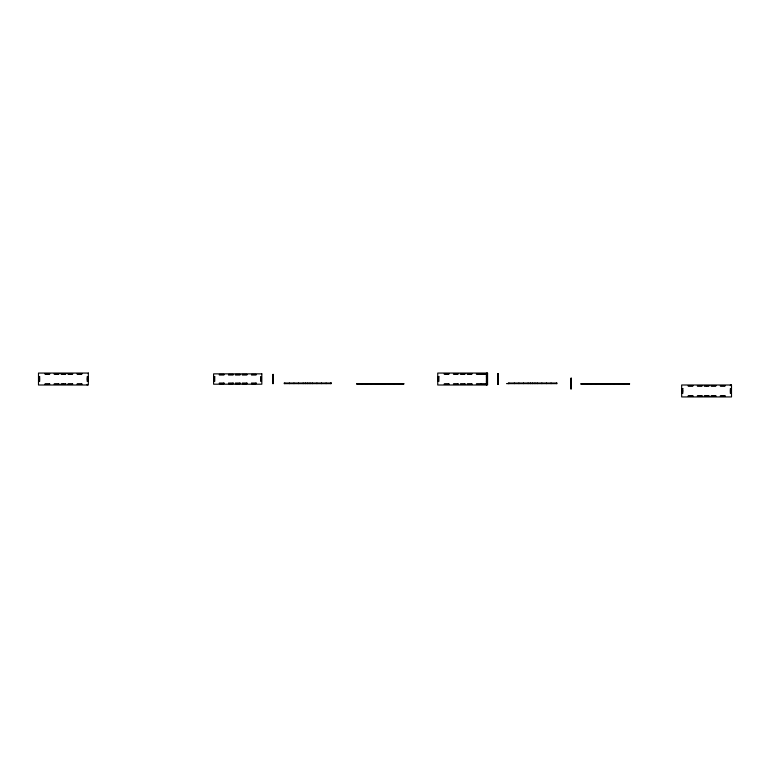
<?xml version="1.0" encoding="UTF-8"?>
<svg xmlns="http://www.w3.org/2000/svg" width="770" height="770" viewBox="0 0 770 770"><rect width="100%" height="100%" fill="white"/><g stroke="black" fill="none" stroke-linecap="round" stroke-linejoin="round"><path stroke-width="1.16" d="M486.419 373.633L476.428 373.633L476.428 374.21L486.419 374.21M497.67 374.21L498.238 374.21M272.724 375.009L273.292 375.009M272.724 376.732L273.292 376.732M486.419 376.732L486.996 376.732L486.996 381.323L486.419 381.323M497.67 376.732L498.238 376.732M570.772 378.802L571.35 378.802M39.078 379.033L39.645 379.033M87.174 379.033L87.751 379.033M272.724 379.033L273.292 379.033M497.67 379.033L498.238 379.033M272.724 381.323L273.292 381.323M497.67 381.323L498.238 381.323M570.772 381.323L571.35 381.323M272.724 383.046L273.292 383.046M506.506 383.624L557.018 383.624L557.018 383.046L508.344 383.046L508.344 383.624M570.772 383.624L571.35 383.624M629.533 383.624L580.859 383.624L580.859 384.201L629.533 384.201L629.533 383.595M486.419 383.855L476.428 383.855L476.428 384.423L486.419 384.423M497.67 383.855L498.238 383.855M570.772 385.914L571.35 385.914M570.772 388.446L571.35 388.446M682.249 390.967L682.826 390.967M730.355 390.967L730.923 390.967M730.355 385L730.355 385.578M706.591 385.578L706.591 386.145M706.591 395.79L706.591 396.367M628.955 383.624L628.955 384.201M623.565 383.624L623.565 384.201M618.974 383.624L618.974 384.201M614.373 383.624L614.373 384.201M609.782 383.624L609.782 384.201M607.491 383.624L607.491 384.201M605.191 383.624L605.191 384.201M602.9 383.624L602.9 384.201M600.6 383.624L600.6 384.201M596.009 383.624L596.009 384.201M591.418 383.624L591.418 384.201M586.827 383.624L586.827 384.201M581.427 383.624L581.427 384.201M556.45 383.046L556.45 383.624M551.05 383.046L551.05 383.624M546.459 383.046L546.459 383.624M541.868 383.046L541.868 383.624M537.277 383.046L537.277 383.624M534.977 383.046L534.977 383.624M532.686 383.046L532.686 383.624M530.386 383.046L530.386 383.624M528.095 383.046L528.095 383.624M523.504 383.046L523.504 383.624M518.903 383.046L518.903 383.624M514.312 383.046L514.312 383.624M508.922 383.046L508.922 383.624M486.419 373.065L486.419 385M481.019 373.633L481.019 374.21M481.019 383.855L481.019 384.423M403.211 383.624L403.211 384.201M398.619 383.624L398.619 384.201M394.028 383.624L394.028 384.201M389.428 383.624L389.428 384.201M384.836 383.624L384.836 384.201M382.546 383.624L382.546 384.201M380.245 383.624L380.245 384.201M377.954 383.624L377.954 384.201M375.654 383.624L375.654 384.201M371.063 383.624L371.063 384.201M366.472 383.624L366.472 384.201M361.881 383.624L361.881 384.201M357.29 383.624L357.29 384.201M330.696 383.046L330.696 383.624M326.105 383.046L326.105 383.624M321.514 383.046L321.514 383.624M316.922 383.046L316.922 383.624M312.331 383.046L312.331 383.624M310.031 383.046L310.031 383.624M307.74 383.046L307.74 383.624M305.44 383.046L305.44 383.624M303.149 383.046L303.149 383.624M298.548 383.046L298.548 383.624M293.957 383.046L293.957 383.624M289.366 383.046L289.366 383.624M284.775 383.046L284.775 383.624M87.174 384.423L87.174 385M63.409 373.633L63.409 374.21M63.409 383.855L63.409 384.423M88.329 373.065L38.5 373.065L38.5 385L88.329 385L88.329 373.065M487.564 373.065L437.745 373.065L437.745 385L487.564 385L487.564 373.065M49.636 373.633L45.045 373.633L45.045 374.21L49.636 374.21L49.636 373.633M58.818 373.633L54.227 373.633L54.227 374.21L58.818 374.21L58.818 373.633M65.71 373.633L61.119 373.633L61.119 374.21L65.71 374.21L65.71 373.633M72.601 373.633L68.001 373.633L68.001 374.21L72.601 374.21L72.601 373.633M81.784 373.633L77.193 373.633L77.193 374.21L81.784 374.21L81.784 373.633M448.881 373.633L444.28 373.633L444.28 374.21L448.881 374.21L448.881 373.633M458.063 373.633L453.472 373.633L453.472 374.21L458.063 374.21L458.063 373.633M464.945 373.633L460.354 373.633L460.354 374.21L464.945 374.21L464.945 373.633M471.837 373.633L467.246 373.633L467.246 374.21L471.837 374.21L471.837 373.633M498.238 373.633L497.67 373.633L497.67 384.423L498.238 384.423L498.238 373.633M261.819 373.864L213.598 373.864L213.598 384.201L261.819 384.201L261.819 373.864M223.935 374.441L219.334 374.441L219.334 375.009L223.935 375.009L223.935 374.441M233.118 374.441L228.526 374.441L228.526 375.009L233.118 375.009L233.118 374.441M239.999 374.441L235.408 374.441L235.408 375.009L239.999 375.009L239.999 374.441M246.891 374.441L242.3 374.441L242.3 375.009L246.891 375.009L246.891 374.441M256.073 374.441L251.482 374.441L251.482 375.009L256.073 375.009L256.073 374.441M273.292 374.441L272.724 374.441L272.724 383.624L273.292 383.624L273.292 374.441M39.645 376.732L39.078 376.732L39.078 381.323L39.645 381.323L39.645 376.732M87.751 376.732L87.174 376.732L87.174 381.323L87.751 381.323L87.751 376.732M214.743 376.732L214.176 376.732L214.176 381.323L214.743 381.323L214.743 376.732M261.242 376.732L260.664 376.732L260.664 381.323L261.242 381.323L261.242 376.732M438.89 376.732L438.313 376.732L438.313 381.323L438.89 381.323L438.89 376.732M571.35 378.224L570.772 378.224L570.772 389.014L571.35 389.014L571.35 378.224M223.935 383.046L219.334 383.046L219.334 383.624L223.935 383.624L223.935 383.046M233.118 383.046L228.526 383.046L228.526 383.624L233.118 383.624L233.118 383.046M239.999 383.046L235.408 383.046L235.408 383.624L239.999 383.624L239.999 383.046M246.891 383.046L242.3 383.046L242.3 383.624L246.891 383.624L246.891 383.046M256.073 383.046L251.482 383.046L251.482 383.624L256.073 383.624L256.073 383.046M331.273 383.046L284.207 383.046L284.207 383.624L331.273 383.624L331.273 383.046M403.778 383.624L356.712 383.624L356.712 384.201L403.778 384.201L403.778 383.624M49.636 383.855L45.045 383.855L45.045 384.423L49.636 384.423L49.636 383.855M58.818 383.855L54.227 383.855L54.227 384.423L58.818 384.423L58.818 383.855M65.71 383.855L61.119 383.855L61.119 384.423L65.71 384.423L65.71 383.855M72.601 383.855L68.001 383.855L68.001 384.423L72.601 384.423L72.601 383.855M81.784 383.855L77.193 383.855L77.193 384.423L81.784 384.423L81.784 383.855M448.881 383.855L444.28 383.855L444.28 384.423L448.881 384.423L448.881 383.855M458.063 383.855L453.472 383.855L453.472 384.423L458.063 384.423L458.063 383.855M464.945 383.855L460.354 383.855L460.354 384.423L464.945 384.423L464.945 383.855M471.837 383.855L467.246 383.855L467.246 384.423L471.837 384.423L471.837 383.855M731.5 385L681.671 385L681.671 396.935L731.5 396.935L731.5 385M692.808 385.578L688.216 385.578L688.216 386.145L692.808 386.145L692.808 385.578M701.999 385.578L697.399 385.578L697.399 386.145L701.999 386.145L701.999 385.578M708.881 385.578L704.29 385.578L704.29 386.145L708.881 386.145L708.881 385.578M715.773 385.578L711.182 385.578L711.182 386.145L715.773 386.145L715.773 385.578M724.955 385.578L720.364 385.578L720.364 386.145L724.955 386.145L724.955 385.578M682.826 388.677L682.249 388.677L682.249 393.268L682.826 393.268L682.826 388.677M730.923 388.677L730.355 388.677L730.355 393.268L730.923 393.268L730.923 388.677M692.808 395.79L688.216 395.79L688.216 396.367L692.808 396.367L692.808 395.79M701.999 395.79L697.399 395.79L697.399 396.367L701.999 396.367L701.999 395.79M708.881 395.79L704.29 395.79L704.29 396.367L708.881 396.367L708.881 395.79M715.773 395.79L711.182 395.79L711.182 396.367L715.773 396.367L715.773 395.79M724.955 395.79L720.364 395.79L720.364 396.367L724.955 396.367L724.955 395.79"/></g></svg>
